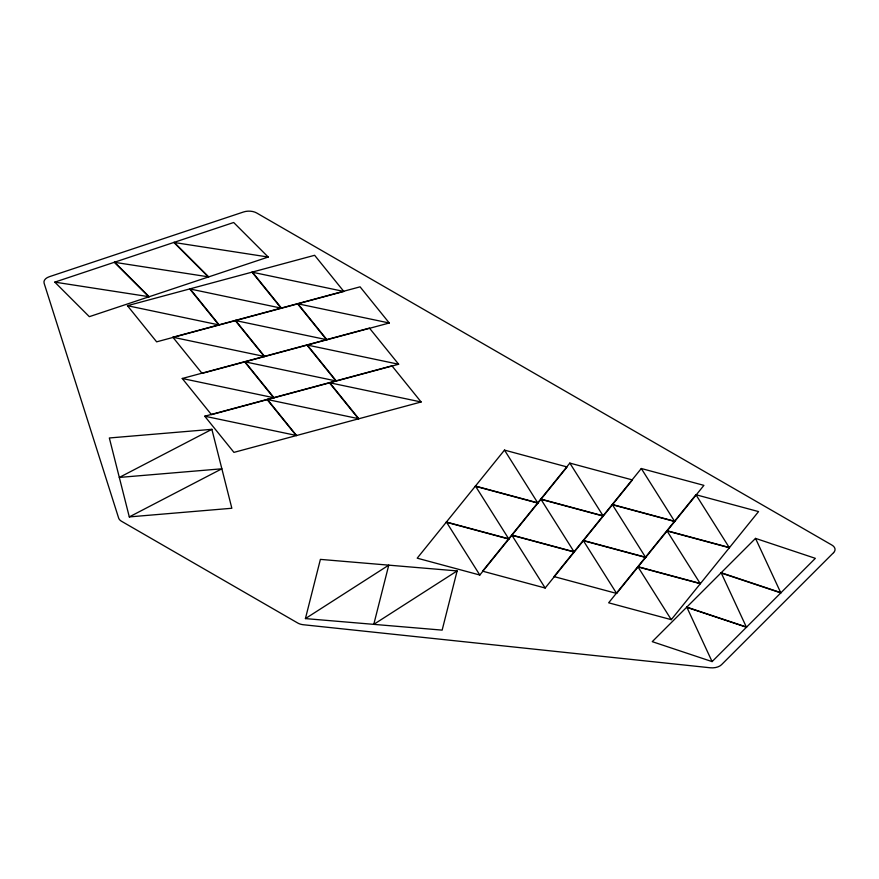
<?xml version="1.0" encoding="UTF-8"?>
<svg xmlns="http://www.w3.org/2000/svg" width="879" height="879" viewBox="0 0 879 879"><rect width="100%" height="100%" fill="white"/><g stroke="black" fill="none" stroke-linecap="round" stroke-linejoin="round"><path stroke-width="1.32" d="M305.42 618.596L320.395 559.385L457.124 570.921L442.148 630.122L305.42 618.596L388.76 565.153L373.784 624.354L457.124 570.921M504.491 450.103L417.206 558.176L479.824 575.031L567.109 466.958L504.491 450.103L537.904 503.118L475.297 486.252M569.834 463.09L482.549 571.163L545.167 588.018L632.451 479.945L569.834 463.09L603.258 516.094L540.64 499.239M641.296 468.507L554.012 576.58L616.619 593.435L703.914 485.362L641.296 468.507L674.709 521.511L612.103 504.656M695.937 494.734L608.653 602.807L671.27 619.662L758.555 511.589L695.937 494.734L729.361 547.738L666.743 530.883M755.522 538.387L652.251 641.659L712.089 661.601L815.349 558.341L755.522 538.387L780.816 592.885L720.978 572.932M211.872 429.326L119.313 477.44L221.86 468.793L129.301 516.907L109.337 437.973L211.872 429.326L231.847 508.26L129.301 516.907M54.795 282.126L233.671 222.497L268.216 257.042L89.339 316.671L54.795 282.126L149.177 296.728L114.633 262.184M127.444 305.694L314.627 255.295L343.832 291.443L156.638 341.843L127.444 305.694L219.256 324.988L190.062 288.828M172.877 337.239L360.071 286.84L389.265 323L202.082 373.388L172.877 337.239L264.689 356.533L235.495 320.385M182.25 378.497L369.444 328.098L398.637 364.247L211.454 414.646L182.25 378.497L274.072 397.791L244.867 361.643M204.741 416.217L391.935 365.829L421.129 401.978L233.946 452.377L204.741 416.217L296.553 435.512L267.359 399.363M268.216 257.042L173.833 242.45L208.378 276.995M343.832 291.443L252.02 272.149L281.214 308.298M389.265 323L297.454 303.705L326.647 339.854M398.637 364.247L306.826 344.953L336.031 381.112M421.129 401.978L329.317 382.684L358.511 418.833M674.863 521.324L612.245 504.458L645.669 557.473L583.052 540.618M729.515 547.551L666.897 530.696L700.31 583.7L637.693 566.845M603.412 515.907L540.794 499.052L574.207 552.056L511.589 535.201M538.058 502.92L475.451 486.065L508.864 539.08L446.246 522.214M645.823 557.286L583.206 540.42L616.619 593.435M700.464 583.513L637.846 566.658L671.27 619.662M574.361 551.869L511.743 535.014L545.167 588.018M509.018 538.882L446.4 522.027L479.824 575.031M780.991 592.699L721.165 572.756L746.447 627.243L686.62 607.301M746.634 627.068L686.796 607.114L712.089 661.601M174.152 242.34L208.697 276.885L114.314 262.283L148.859 296.827M297.783 303.618L326.977 339.766L235.165 320.472L264.359 356.621M252.35 272.061L281.544 308.21L189.732 288.916L218.926 325.076M307.156 344.865L336.349 381.025L244.538 361.73L273.743 397.879M329.647 382.596L358.841 418.745L267.029 399.451L296.223 435.599M833.6 552.627L721.483 664.744A10.856 6.263 0 0 1 710.133 667.765L303.464 624.749A10.856 6.263 0 0 1 297.75 623.024L121.632 521.335A10.856 6.263 0 0 1 118.632 518.039L44.126 283.258A10.856 6.263 0 0 1 49.367 276.698L243.56 211.971A10.856 6.263 0 0 1 256.657 212.971L831.875 545.057A10.856 6.263 0 0 1 833.6 552.627"/></g></svg>
